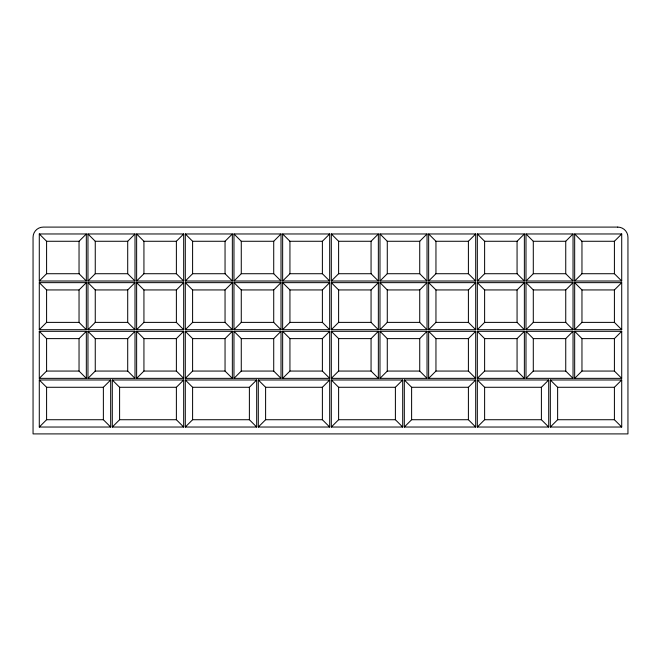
<?xml version="1.0" encoding="UTF-8"?>
<svg xmlns="http://www.w3.org/2000/svg" width="661" height="661" viewBox="0 0 661 661"><rect width="100%" height="100%" fill="white"/><g stroke="black" fill="none" stroke-linecap="round" stroke-linejoin="round"><path stroke-width="0.99" d="M39.288 281.016L46.592 273.72L79.039 273.72L86.335 281.016L86.335 233.969L39.288 233.969L39.288 281.016L86.335 281.016M39.288 233.969L46.592 241.273L79.039 241.273L86.335 233.969M39.288 329.69L46.592 322.386L79.039 322.386L86.335 329.69L39.288 329.69L39.288 282.644L86.335 282.644L86.335 329.69M39.288 282.644L46.592 289.939L79.039 289.939L86.335 282.644M87.963 281.016L95.258 273.72L127.705 273.72L135.009 281.016L135.009 233.969L87.963 233.969L87.963 281.016L135.009 281.016M87.963 233.969L95.258 241.273L127.705 241.273L135.009 233.969M39.288 378.356L46.592 371.061L79.039 371.061L86.335 378.356L39.288 378.356L39.288 331.31L86.335 331.31L86.335 378.356M39.288 331.31L46.592 338.614L79.039 338.614L86.335 331.31M87.963 329.69L95.258 322.386L127.705 322.386L135.009 329.69L87.963 329.69L87.963 282.644L135.009 282.644L135.009 329.69M87.963 282.644L95.258 289.939L127.705 289.939L135.009 282.644M136.629 281.016L143.933 273.72L176.38 273.72L183.675 281.016L136.629 281.016L136.629 233.969L183.675 233.969L183.675 281.016M176.38 273.72L176.38 241.273L183.675 233.969M39.288 427.031L46.592 419.727L103.372 419.727L110.676 427.031L110.676 379.984L39.288 379.984L39.288 427.031L110.676 427.031M87.963 378.356L95.258 371.061L127.705 371.061L135.009 378.356L87.963 378.356L87.963 331.31L135.009 331.31L135.009 378.356M87.963 331.31L95.258 338.614L127.705 338.614L135.009 331.31M136.629 329.69L143.933 322.386L176.38 322.386L183.675 329.69L136.629 329.69L136.629 282.644L183.675 282.644L183.675 329.69M176.38 322.386L176.38 289.939L183.675 282.644M185.303 281.016L192.599 273.72L225.046 273.72L232.35 281.016L185.303 281.016L185.303 233.969L232.35 233.969L232.35 281.016M225.046 273.72L225.046 241.273L232.35 233.969M39.288 379.984L46.592 387.28L103.372 387.28L110.676 379.984M136.629 378.356L143.933 371.061L176.38 371.061L183.675 378.356L136.629 378.356L136.629 331.31L183.675 331.31L183.675 378.356M136.629 331.31L143.933 338.614L176.38 338.614L183.675 331.31M185.303 329.69L192.599 322.386L225.046 322.386L232.35 329.69L185.303 329.69L185.303 282.644L232.35 282.644L232.35 329.69M225.046 322.386L225.046 289.939L232.35 282.644M233.969 281.016L241.273 273.72L273.72 273.72L281.016 281.016L233.969 281.016L233.969 233.969L281.016 233.969L281.016 281.016M233.969 233.969L241.273 241.273L273.72 241.273L281.016 233.969M112.296 427.031L119.6 419.727L176.38 419.727L183.675 427.031L183.675 379.984L112.296 379.984L112.296 427.031L183.675 427.031M112.296 379.984L119.6 387.28L176.38 387.28L183.675 379.984M185.303 378.356L192.599 371.061L225.046 371.061L232.35 378.356L185.303 378.356L185.303 331.31L232.35 331.31L232.35 378.356M185.303 331.31L192.599 338.614L225.046 338.614L232.35 331.31M233.969 329.69L241.273 322.386L273.72 322.386L281.016 329.69L233.969 329.69L233.969 282.644L281.016 282.644L281.016 329.69M273.72 322.386L273.72 289.939L281.016 282.644M282.644 281.016L289.939 273.72L322.386 273.72L329.69 281.016L329.69 233.969L282.644 233.969L282.644 281.016L329.69 281.016M282.644 233.969L289.939 241.273L322.386 241.273L329.69 233.969M185.303 427.031L192.599 419.727L249.387 419.727L256.683 427.031L256.683 379.984L185.303 379.984L185.303 427.031L256.683 427.031M233.969 378.356L241.273 371.061L273.72 371.061L281.016 378.356L233.969 378.356L233.969 331.31L281.016 331.31L281.016 378.356M233.969 331.31L241.273 338.614L273.72 338.614L281.016 331.31M282.644 329.69L289.939 322.386L322.386 322.386L329.69 329.69L282.644 329.69L282.644 282.644L329.69 282.644L329.69 329.69M282.644 282.644L289.939 289.939L322.386 289.939L329.69 282.644M331.31 281.016L338.614 273.72L371.061 273.72L378.356 281.016L331.31 281.016L331.31 233.969L378.356 233.969L378.356 281.016M371.061 273.72L371.061 241.273L378.356 233.969M185.303 379.984L192.599 387.28L249.387 387.28L256.683 379.984M282.644 378.356L289.939 371.061L322.386 371.061L329.69 378.356L282.644 378.356L282.644 331.31L329.69 331.31L329.69 378.356M282.644 331.31L289.939 338.614L322.386 338.614L329.69 331.31M331.31 329.69L338.614 322.386L371.061 322.386L378.356 329.69L378.356 282.644L331.31 282.644L331.31 329.69L378.356 329.69M331.31 282.644L338.614 289.939L371.061 289.939L378.356 282.644M379.984 281.016L387.28 273.72L419.727 273.72L427.031 281.016L427.031 233.969L379.984 233.969L379.984 281.016L427.031 281.016M379.984 233.969L387.28 241.273L419.727 241.273L427.031 233.969M258.302 427.031L265.606 419.727L322.386 419.727L329.69 427.031L329.69 379.984L258.302 379.984L258.302 427.031L329.69 427.031M258.302 379.984L265.606 387.28L322.386 387.28L329.69 379.984M331.31 378.356L338.614 371.061L371.061 371.061L378.356 378.356L331.31 378.356L331.31 331.31L378.356 331.31L378.356 378.356M331.31 331.31L338.614 338.614L371.061 338.614L378.356 331.31M379.984 329.69L387.28 322.386L419.727 322.386L427.031 329.69L427.031 282.644L379.984 282.644L379.984 329.69L427.031 329.69M379.984 282.644L387.28 289.939L419.727 289.939L427.031 282.644M428.65 281.016L435.954 273.72L468.401 273.72L475.697 281.016L475.697 233.969L428.65 233.969L428.65 281.016L475.697 281.016M468.401 273.72L468.401 241.273L475.697 233.969M331.31 427.031L338.614 419.727L395.394 419.727L402.698 427.031L402.698 379.984L331.31 379.984L331.31 427.031L402.698 427.031M379.984 378.356L387.28 371.061L419.727 371.061L427.031 378.356L379.984 378.356L379.984 331.31L427.031 331.31L427.031 378.356M419.727 371.061L419.727 338.614L427.031 331.31M428.65 329.69L435.954 322.386L468.401 322.386L475.697 329.69L428.65 329.69L428.65 282.644L475.697 282.644L475.697 329.69M468.401 322.386L468.401 289.939L475.697 282.644M477.325 281.016L484.62 273.72L517.067 273.72L524.371 281.016L524.371 233.969L477.325 233.969L477.325 281.016L524.371 281.016M477.325 233.969L484.62 241.273L517.067 241.273L524.371 233.969M331.31 379.984L338.614 387.28L395.394 387.28L402.698 379.984M428.65 378.356L435.954 371.061L468.401 371.061L475.697 378.356L475.697 331.31L428.65 331.31L428.65 378.356L475.697 378.356M428.65 331.31L435.954 338.614L468.401 338.614L475.697 331.31M477.325 329.69L484.62 322.386L517.067 322.386L524.371 329.69L524.371 282.644L477.325 282.644L477.325 329.69L524.371 329.69M477.325 282.644L484.62 289.939L517.067 289.939L524.371 282.644M525.991 281.016L533.295 273.72L565.742 273.72L573.037 281.016L525.991 281.016L525.991 233.969L573.037 233.969L573.037 281.016M565.742 273.72L565.742 241.273L573.037 233.969M404.317 427.031L411.613 419.727L468.401 419.727L475.697 427.031L475.697 379.984L404.317 379.984L404.317 427.031L475.697 427.031M404.317 379.984L411.613 387.28L468.401 387.28L475.697 379.984M477.325 378.356L484.62 371.061L517.067 371.061L524.371 378.356L524.371 331.31L477.325 331.31L477.325 378.356L524.371 378.356M477.325 331.31L484.62 338.614L517.067 338.614L524.371 331.31M525.991 329.69L533.295 322.386L565.742 322.386L573.037 329.69L525.991 329.69L525.991 282.644L573.037 282.644L573.037 329.69M525.991 282.644L533.295 289.939L565.742 289.939L573.037 282.644M574.665 281.016L581.961 273.72L614.408 273.72L621.712 281.016L574.665 281.016L574.665 233.969L621.712 233.969L621.712 281.016M614.408 273.72L614.408 241.273L621.712 233.969M477.325 427.031L484.62 419.727L541.4 419.727L548.704 427.031L548.704 379.984L477.325 379.984L477.325 427.031L548.704 427.031M525.991 378.356L533.295 371.061L565.742 371.061L573.037 378.356L525.991 378.356L525.991 331.31L573.037 331.31L573.037 378.356M525.991 331.31L533.295 338.614L565.742 338.614L573.037 331.31M574.665 329.69L581.961 322.386L614.408 322.386L621.712 329.69L574.665 329.69L574.665 282.644L621.712 282.644L621.712 329.69M614.408 322.386L614.408 289.939L621.712 282.644M477.325 379.984L484.62 387.28L541.4 387.28L548.704 379.984M574.665 378.356L581.961 371.061L614.408 371.061L621.712 378.356L574.665 378.356L574.665 331.31L621.712 331.31L621.712 378.356M574.665 331.31L581.961 338.614L614.408 338.614L621.712 331.31M550.324 427.031L557.628 419.727L614.408 419.727L621.712 427.031L621.712 379.984L550.324 379.984L550.324 427.031L621.712 427.031M550.324 379.984L557.628 387.28L614.408 387.28L621.712 379.984M136.629 233.969L143.933 241.273L176.38 241.273M185.303 233.969L192.599 241.273L225.046 241.273M331.31 233.969L338.614 241.273L371.061 241.273M428.65 233.969L435.954 241.273L468.401 241.273M525.991 233.969L533.295 241.273L565.742 241.273M574.665 233.969L581.961 241.273L614.408 241.273M136.629 282.644L143.933 289.939L176.38 289.939M185.303 282.644L192.599 289.939L225.046 289.939M233.969 282.644L241.273 289.939L273.72 289.939M428.65 282.644L435.954 289.939L468.401 289.939M574.665 282.644L581.961 289.939L614.408 289.939M379.984 331.31L387.28 338.614L419.727 338.614M614.408 338.614L614.408 371.061M614.408 387.28L614.408 419.727M581.961 241.273L581.961 273.72M581.961 289.939L581.961 322.386M581.961 338.614L581.961 371.061M565.742 289.939L565.742 322.386M565.742 338.614L565.742 371.061M557.628 387.28L557.628 419.727M541.4 387.28L541.4 419.727M533.295 241.273L533.295 273.72M533.295 289.939L533.295 322.386M533.295 338.614L533.295 371.061M517.067 241.273L517.067 273.72M517.067 289.939L517.067 322.386M517.067 338.614L517.067 371.061M484.62 241.273L484.62 273.72M484.62 289.939L484.62 322.386M484.62 338.614L484.62 371.061M484.62 387.28L484.62 419.727M468.401 338.614L468.401 371.061M468.401 387.28L468.401 419.727M435.954 241.273L435.954 273.72M435.954 289.939L435.954 322.386M435.954 338.614L435.954 371.061M419.727 241.273L419.727 273.72M419.727 289.939L419.727 322.386M411.613 387.28L411.613 419.727M395.394 387.28L395.394 419.727M387.28 241.273L387.28 273.72M387.28 289.939L387.28 322.386M387.28 338.614L387.28 371.061M371.061 289.939L371.061 322.386M371.061 338.614L371.061 371.061M338.614 241.273L338.614 273.72M338.614 289.939L338.614 322.386M338.614 338.614L338.614 371.061M338.614 387.28L338.614 419.727M322.386 241.273L322.386 273.72M322.386 289.939L322.386 322.386M322.386 338.614L322.386 371.061M322.386 387.28L322.386 419.727M289.939 241.273L289.939 273.72M289.939 289.939L289.939 322.386M289.939 338.614L289.939 371.061M273.72 241.273L273.72 273.72M273.72 338.614L273.72 371.061M265.606 387.28L265.606 419.727M249.387 387.28L249.387 419.727M241.273 241.273L241.273 273.72M241.273 289.939L241.273 322.386M241.273 338.614L241.273 371.061M225.046 338.614L225.046 371.061M192.599 241.273L192.599 273.72M192.599 289.939L192.599 322.386M192.599 338.614L192.599 371.061M192.599 387.28L192.599 419.727M176.38 338.614L176.38 371.061M176.38 387.28L176.38 419.727M143.933 241.273L143.933 273.72M143.933 289.939L143.933 322.386M143.933 338.614L143.933 371.061M127.705 241.273L127.705 273.72M127.705 289.939L127.705 322.386M127.705 338.614L127.705 371.061M119.6 387.28L119.6 419.727M103.372 387.28L103.372 419.727M95.258 241.273L95.258 273.72M95.258 289.939L95.258 322.386M95.258 338.614L95.258 371.061M79.039 241.273L79.039 273.72M79.039 289.939L79.039 322.386M79.039 338.614L79.039 371.061M46.592 241.273L46.592 273.72M46.592 289.939L46.592 322.386M46.592 338.614L46.592 371.061M46.592 387.28L46.592 419.727M617.729 227.095L43.271 227.095A10.221 10.221 0 0 0 33.05 237.307L33.05 433.905L627.95 433.905L627.95 237.307A10.221 10.221 0 0 0 617.729 227.095"/></g></svg>
